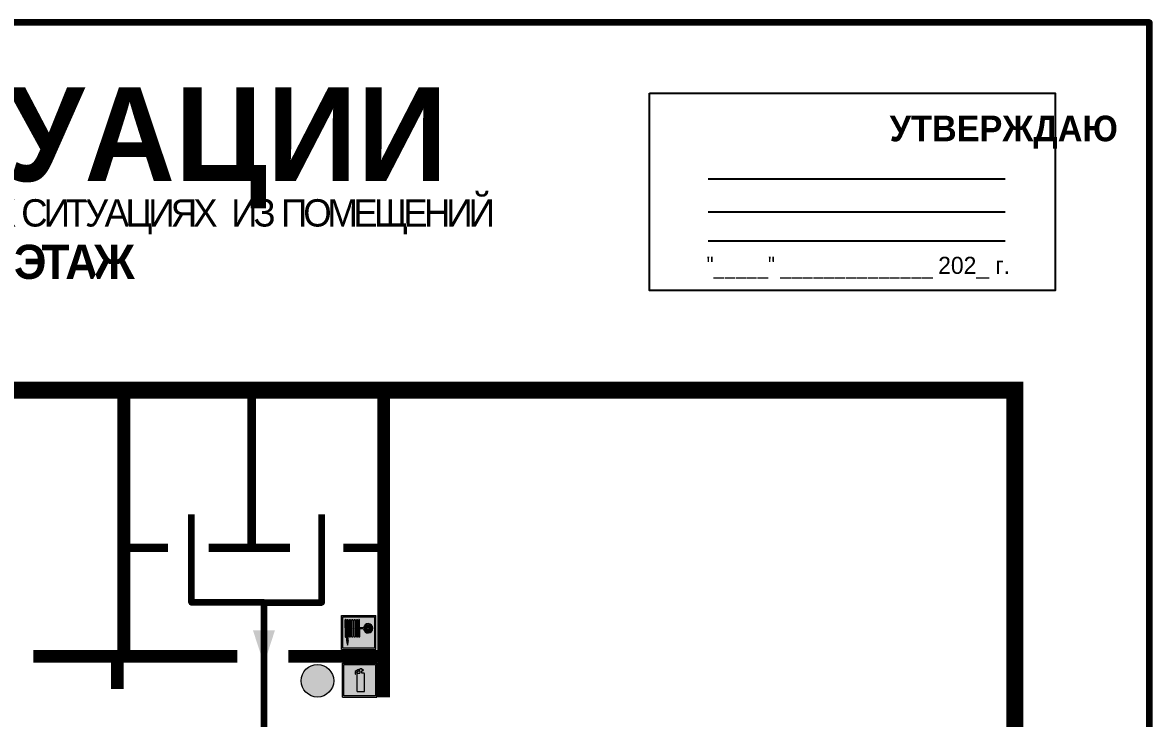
# Model space of a CAD drawing. Header units: millimetres. Extents: x 13114 to 67229, y 22859 to 38520.
# Drawn here: x 35486 to 35749.8, y 25708.1 to 25871.1 of the extents above; entities that cross this region are included whole.
import ezdxf

# ---------------------------------------------------------------- set-up
doc = ezdxf.new("R2010")
doc.units = ezdxf.units.MM
doc.layers.add('План_Штампы', color=7, linetype='Continuous')
doc.styles.add('обычный', font='arial.ttf')

# ---------------------------------------------------------------- blocks, each defined once
blk = doc.blocks.new('A$C37112FD5')
at = {"true_color": 0xf5f5ff}
h = blk.add_hatch(color=7, dxfattribs=at)
h.dxf.hatch_style = 1
h.paths.add_polyline_path([(12.8, -7.4), (0, -7.4), (0, -20.2), (12.8, -20.2)])
h.paths.add_polyline_path([(12.29, -7.91), (12.29, -19.69), (0.51, -19.69), (0.51, -7.91)], flags=16)
h.paths.add_polyline_path([(4.98, -9.04, -0.42597), (5.17, -9.22), (5.17, -12.25), (5.17, -15.29, -0.432244), (4.98, -15.47), (4.83, -15.47, -0.42597), (4.64, -15.29), (4.64, -12.25), (4.64, -9.22, -0.432244), (4.83, -9.04)], flags=0)
h.paths.add_polyline_path([(4.28, -9.22), (4.28, -12.25), (4.28, -15.29, -0.432244), (4.09, -15.47), (3.94, -15.47, -0.42597), (3.75, -15.29), (3.75, -12.25), (3.75, -9.22, -0.432244), (3.94, -9.04), (4.09, -9.04, -0.42597)], flags=0)
h.paths.add_polyline_path([(5.72, -9.04), (5.87, -9.04, -0.42597), (6.06, -9.22), (6.06, -12.25), (6.06, -15.29, -0.432244), (5.87, -15.47), (5.72, -15.47, -0.42597), (5.53, -15.29), (5.53, -12.25), (5.53, -9.22, -0.432244)], flags=0)
h.paths.add_polyline_path([(6.42, -8.9), (6.5, -8.9, -0.42597), (6.69, -9.08), (6.69, -12.03), (8.21, -12.03, -15.824349), (8.21, -12.47), (6.69, -12.47), (6.69, -15.42, -0.432244), (6.5, -15.6), (6.42, -15.6)], flags=0)
h.paths.add_polyline_path([(3.39, -9.22), (3.39, -12.25), (3.39, -15.29, -0.432244), (3.2, -15.47), (3.05, -15.47, -0.42597), (2.85, -15.29), (2.85, -12.25), (2.85, -9.22, -0.432244), (3.05, -9.04), (3.2, -9.04, -0.42597)], flags=0)
h.paths.add_polyline_path([(2.5, -9.22), (2.5, -16.71), (1.96, -16.71), (1.96, -9.22, -0.432244), (2.15, -9.04), (2.31, -9.04, -0.42597)], flags=0)
h.paths.add_polyline_path([(1.61, -8.9), (1.61, -15.6), (1.57, -15.6, -0.42597), (1.37, -15.42), (1.37, -12.03), (1.37, -9.09, -0.432244), (1.57, -8.9)], flags=0)
h.paths.add_polyline_path([(9.76, -10.81), (9.76, -12.03), (8.49, -12.03, -0.336371)], flags=0)
h.paths.add_polyline_path([(8.49, -12.47), (9.76, -12.47), (9.76, -13.7, -0.336371)], flags=0)
h.paths.add_polyline_path([(10.11, -10.81, -0.336371), (11.38, -12.03), (10.11, -12.03)], flags=0)
h.paths.add_polyline_path([(10.11, -12.47), (11.38, -12.47, -0.336371), (10.11, -13.7)], flags=0)
h.paths.add_polyline_path([(2.5, -16.84), (2.5, -17.05), (1.97, -17.05), (1.97, -16.84)], flags=0)
h.paths.add_polyline_path([(2.5, -17.24, -0.033778), (2.24, -18.6, -0.033778), (1.97, -17.24)], flags=0)
h = blk.add_hatch(color=242)
h.dxf.hatch_style = 1
h.paths.add_polyline_path([(12.29, -7.91), (0.51, -7.91), (0.51, -19.69), (12.29, -19.69)])
h.paths.add_polyline_path([(6.42, -15.6), (6.42, -8.9), (6.5, -8.9, -0.42597), (6.69, -9.08), (6.69, -12.03), (8.21, -12.03, -15.824349), (8.21, -12.47), (6.69, -12.47), (6.69, -15.42, -0.432244), (6.5, -15.6)], flags=16)
h.paths.add_polyline_path([(5.87, -15.47), (5.72, -15.47, -0.42597), (5.53, -15.29), (5.53, -12.25), (5.53, -9.22, -0.432244), (5.72, -9.04), (5.87, -9.04, -0.42597), (6.06, -9.22), (6.06, -12.25), (6.06, -15.29, -0.432244)], flags=16)
h.paths.add_polyline_path([(4.98, -15.47), (4.83, -15.47, -0.42597), (4.64, -15.29), (4.64, -12.25), (4.64, -9.22, -0.432244), (4.83, -9.04), (4.98, -9.04, -0.42597), (5.17, -9.22), (5.17, -12.25), (5.17, -15.29, -0.432244)], flags=16)
h.paths.add_polyline_path([(4.09, -15.47), (3.94, -15.47, -0.42597), (3.75, -15.29), (3.75, -12.25), (3.75, -9.22, -0.432244), (3.94, -9.04), (4.09, -9.04, -0.42597), (4.28, -9.22), (4.28, -12.25), (4.28, -15.29, -0.432244)], flags=16)
h.paths.add_polyline_path([(3.2, -15.47), (3.05, -15.47, -0.42597), (2.85, -15.29), (2.85, -12.25), (2.85, -9.22, -0.432244), (3.05, -9.04), (3.2, -9.04, -0.42597), (3.39, -9.22), (3.39, -12.25), (3.39, -15.29, -0.432244)], flags=16)
h.paths.add_polyline_path([(2.5, -17.05), (1.97, -17.05), (1.97, -16.84), (2.5, -16.84)], flags=16)
h.paths.add_polyline_path([(2.5, -17.24, -0.033778), (2.24, -18.6, -0.033778), (1.97, -17.24)], flags=16)
h.paths.add_polyline_path([(2.5, -16.71), (1.96, -16.71), (1.96, -9.22, -0.432244), (2.15, -9.04), (2.31, -9.04, -0.42597), (2.5, -9.22)], flags=16)
h.paths.add_polyline_path([(1.61, -15.6), (1.57, -15.6, -0.42597), (1.37, -15.42), (1.37, -12.03), (1.37, -9.09, -0.432244), (1.57, -8.9), (1.61, -8.9)], flags=16)
h.paths.add_polyline_path([(8.49, -12.47), (9.76, -12.47), (9.76, -13.7, -0.336371)], flags=0)
h.paths.add_polyline_path([(10.11, -13.7), (10.11, -12.47), (11.38, -12.47, -0.336371)], flags=0)
h.paths.add_polyline_path([(8.49, -12.03, -0.336371), (9.76, -10.81), (9.76, -12.03)], flags=0)
h.paths.add_polyline_path([(10.11, -12.03), (10.11, -10.81, -0.336371), (11.38, -12.03)], flags=0)
h = blk.add_hatch(color=7, dxfattribs=at)
h.dxf.hatch_style = 1
h.paths.add_polyline_path([(1.61, -8.9), (1.57, -8.9, 0.432244), (1.37, -9.09), (1.37, -12.03), (1.37, -15.42, 0.42597), (1.57, -15.6), (1.61, -15.6)])
h.paths.add_polyline_path([(2.5, -9.22, 0.42597), (2.31, -9.04), (2.15, -9.04, 0.432244), (1.96, -9.22), (1.96, -16.71), (2.5, -16.71)])
h.paths.add_polyline_path([(2.5, -16.84), (1.97, -16.84), (1.97, -17.05), (2.5, -17.05)])
h.paths.add_polyline_path([(2.5, -17.24), (1.97, -17.24, 0.033778), (2.24, -18.6, 0.033778)])
h.paths.add_polyline_path([(3.39, -12.25), (3.39, -9.22, 0.42597), (3.2, -9.04), (3.05, -9.04, 0.432244), (2.85, -9.22), (2.85, -12.25), (2.85, -15.29, 0.42597), (3.05, -15.47), (3.2, -15.47, 0.432244), (3.39, -15.29)])
h.paths.add_polyline_path([(4.28, -12.25), (4.28, -9.22, 0.42597), (4.09, -9.04), (3.94, -9.04, 0.432244), (3.75, -9.22), (3.75, -12.25), (3.75, -15.29, 0.42597), (3.94, -15.47), (4.09, -15.47, 0.432244), (4.28, -15.29)])
h.paths.add_polyline_path([(5.17, -12.25), (5.17, -9.22, 0.42597), (4.98, -9.04), (4.83, -9.04, 0.432244), (4.64, -9.22), (4.64, -12.25), (4.64, -15.29, 0.42597), (4.83, -15.47), (4.98, -15.47, 0.432244), (5.17, -15.29)])
h.paths.add_polyline_path([(6.06, -12.25), (6.06, -9.22, 0.42597), (5.87, -9.04), (5.72, -9.04, 0.432244), (5.53, -9.22), (5.53, -12.25), (5.53, -15.29, 0.42597), (5.72, -15.47), (5.87, -15.47, 0.432244), (6.06, -15.29)])
h.paths.add_polyline_path([(6.69, -12.47), (8.21, -12.47, 15.824349), (8.21, -12.03), (6.69, -12.03), (6.69, -9.08, 0.42597), (6.5, -8.9), (6.42, -8.9), (6.42, -15.6), (6.5, -15.6, 0.432244), (6.69, -15.42)])
h.paths.add_polyline_path([(8.49, -12.47), (9.76, -12.47), (9.76, -13.7, -0.336371)], flags=16)
h.paths.add_polyline_path([(8.49, -12.03, -0.336371), (9.76, -10.81), (9.76, -12.03)], flags=16)
h.paths.add_polyline_path([(10.11, -12.47), (11.38, -12.47, -0.336371), (10.11, -13.7)], flags=16)
h.paths.add_polyline_path([(10.11, -12.03), (10.11, -10.81, -0.336371), (11.38, -12.03)], flags=16)
h = blk.add_hatch(color=242)
h.dxf.hatch_style = 1
h.paths.add_polyline_path([(9.76, -10.81, 0.336371), (8.49, -12.03), (9.76, -12.03)])
h.paths.add_polyline_path([(10.11, -10.81), (10.11, -12.03), (11.38, -12.03, 0.336371)])
h.paths.add_polyline_path([(11.38, -12.47), (10.11, -12.47), (10.11, -13.7, 0.336371)])
h.paths.add_polyline_path([(9.76, -12.47), (8.49, -12.47, 0.336371), (9.76, -13.7)])
at = {"color": 242, "lineweight": 5}
for p, q in [((0, -20.2), (0, -7.4)), ((0, -7.4), (12.8, -7.4)), ((12.8, -20.2), (12.8, -7.4)), ((1.37, -12.03), (1.37, -9.08)), ((1.37, -12.03), (1.37, -15.42)), ((1.57, -8.9), (1.61, -8.9)), ((1.61, -8.9), (1.61, -15.6)), ((1.96, -16.71), (1.96, -9.22)), ((2.15, -9.04), (2.31, -9.04)), ((2.5, -16.71), (2.5, -9.22)), ((2.85, -12.25), (2.85, -9.22)), ((2.85, -12.25), (2.85, -15.29)), ((3.05, -9.04), (3.2, -9.04)), ((3.39, -12.25), (3.39, -9.22)), ((3.39, -12.25), (3.39, -15.29)), ((3.75, -12.25), (3.75, -9.22)), ((3.75, -12.25), (3.75, -15.29)), ((3.94, -9.04), (4.09, -9.04)), ((4.28, -12.25), (4.28, -9.22)), ((4.28, -12.25), (4.28, -15.29)), ((4.64, -12.25), (4.64, -9.22)), ((4.64, -12.25), (4.64, -15.29)), ((4.83, -9.04), (4.98, -9.04)), ((5.17, -12.25), (5.17, -9.22)), ((5.17, -12.25), (5.17, -15.29)), ((5.53, -12.25), (5.53, -9.22)), ((5.53, -12.25), (5.53, -15.29)), ((5.72, -9.04), (5.87, -9.04)), ((6.06, -12.25), (6.06, -9.22)), ((6.06, -12.25), (6.06, -15.29)), ((6.42, -8.9), (6.42, -15.6)), ((6.5, -8.9), (6.42, -8.9)), ((6.69, -12.03), (6.69, -9.08)), ((8.21, -12.03), (6.69, -12.03)), ((8.21, -12.47), (6.69, -12.47)), ((6.69, -12.47), (6.69, -15.42)), ((9.76, -12.03), (8.49, -12.03)), ((9.76, -12.47), (8.49, -12.47)), ((9.76, -10.81), (9.76, -12.03)), ((9.76, -12.47), (9.76, -13.7)), ((10.11, -10.81), (10.11, -12.03)), ((11.38, -12.03), (10.11, -12.03)), ((11.38, -12.47), (10.11, -12.47)), ((10.11, -12.47), (10.11, -13.7)), ((1.57, -15.6), (1.61, -15.6)), ((1.96, -16.71), (2.5, -16.71)), ((1.97, -16.84), (2.5, -16.84)), ((1.97, -17.05), (1.97, -16.84)), ((2.5, -16.84), (2.5, -17.05)), ((3.05, -15.47), (3.2, -15.47)), ((3.94, -15.47), (4.09, -15.47)), ((4.83, -15.47), (4.98, -15.47)), ((5.72, -15.47), (5.87, -15.47)), ((6.42, -15.6), (6.5, -15.6)), ((0, -20.2), (12.8, -20.2)), ((2.5, -17.05), (1.97, -17.05)), ((1.97, -17.24), (2.5, -17.24))]:
    blk.add_line(p, q, dxfattribs=at)
blk.add_lwpolyline([(0.51, -7.91), (12.29, -7.91), (12.29, -19.69), (0.51, -19.69)], close=True, dxfattribs=at)
for centre, radius, start, end in [((1.56, -9.09), 0.182, 87.1027, 180.6071), ((2.15, -9.22), 0.182, 87.1027, 180.6071), ((2.32, -9.22), 0.182, 359.3929, 92.8973), ((3.04, -9.22), 0.182, 87.1027, 180.6071), ((3.21, -9.22), 0.182, 359.3929, 92.8973), ((3.93, -9.22), 0.182, 87.1027, 180.6071), ((4.1, -9.22), 0.182, 359.3929, 92.8973), ((4.82, -9.22), 0.182, 87.1027, 180.6071), ((4.99, -9.22), 0.182, 359.3929, 92.8973), ((5.71, -9.22), 0.182, 87.1027, 180.6071), ((5.88, -9.22), 0.182, 359.3929, 92.8973), ((6.51, -9.09), 0.182, 359.3929, 92.8973), ((9.93, -12.25), 1.74, 187.2319, 172.7681), ((9.93, -12.25), 1.46, 96.9927, 171.3585), ((9.93, -12.25), 1.46, 188.6415, 263.0073), ((9.93, -12.25), 1.46, 8.6415, 83.0073), ((9.93, -12.25), 1.46, 276.9927, 351.3585), ((1.56, -15.42), 0.182, 179.3929, 272.8973), ((3.04, -15.29), 0.182, 179.3929, 272.8973), ((3.21, -15.29), 0.182, 267.1027, 0.6071), ((3.93, -15.29), 0.182, 179.3929, 272.8973), ((4.1, -15.29), 0.182, 267.1027, 0.6071), ((4.82, -15.29), 0.182, 179.3929, 272.8973), ((4.99, -15.29), 0.182, 267.1027, 0.6071), ((5.71, -15.29), 0.182, 179.3929, 272.8973), ((5.88, -15.29), 0.182, 267.1027, 0.6071), ((6.51, -15.42), 0.182, 267.1027, 0.6071), ((12.17, -15.98), 10.27, 187.041, 194.7793), ((-7.7, -15.98), 10.27, 345.2207, 352.959)]:
    blk.add_arc(centre, radius, start, end, dxfattribs=at)
blk = doc.blocks.new('A$C3AD82952')
at = {"true_color": 0xf5f5ff}
h = blk.add_hatch(color=7, dxfattribs=at)
h.dxf.hatch_style = 1
h.paths.add_polyline_path([(8.21, 8.73, 0.414214), (7.89, 9.05), (7.22, 9.05), (7.22, 9.92), (7.59, 9.92, 1), (7.57, 10.36), (7.22, 10.36), (7.22, 10.6), (6.43, 10.6), (6.43, 10.36), (6.01, 10.36), (4.74, 9.59), (4.74, 8.69), (4.98, 8.73), (4.98, 9.26), (6.12, 9.91), (6.43, 9.91), (6.43, 9.05), (5.76, 9.05, 0.414214), (5.44, 8.73), (5.44, 2.2), (8.21, 2.2)], flags=0)
h.paths.add_polyline_path([(12.8, 12.8), (0, 12.8), (0, 0), (12.8, 0)])
h.paths.add_polyline_path([(0.51, 12.29), (12.29, 12.29), (12.29, 0.51), (0.51, 0.51)], flags=16)
h.paths.add_polyline_path([(4.74, 9.59), (6.01, 10.36), (6.43, 10.36), (6.43, 10.6), (7.22, 10.6), (7.22, 10.36), (7.59, 10.36, -0.94586), (7.59, 9.92), (7.22, 9.92), (7.22, 9.05), (7.89, 9.05, -0.414214), (8.21, 8.73), (8.21, 2.2), (5.44, 2.2), (5.44, 8.73, -0.414214), (5.76, 9.05), (6.43, 9.05), (6.43, 9.91), (6.12, 9.91), (4.98, 9.26), (4.98, 8.73), (4.74, 8.69)], flags=0)
h = blk.add_hatch(color=242)
h.dxf.hatch_style = 1
h.paths.add_polyline_path([(12.29, 12.29), (0.51, 12.29), (0.51, 0.51), (12.29, 0.51)])
h.paths.add_polyline_path([(4.74, 8.69), (4.74, 9.59), (6.01, 10.36), (6.43, 10.36), (6.43, 10.6), (7.22, 10.6), (7.22, 10.36), (7.59, 10.36, -0.94586), (7.59, 9.92), (7.22, 9.92), (7.22, 9.05), (7.89, 9.05, -0.414214), (8.21, 8.73), (8.21, 2.2), (5.44, 2.2), (5.44, 8.73, -0.414214), (5.76, 9.05), (6.43, 9.05), (6.43, 9.91), (6.12, 9.91), (4.98, 9.26), (4.98, 8.73)], flags=16)
h = blk.add_hatch(color=7, dxfattribs=at)
h.dxf.hatch_style = 1
h.paths.add_polyline_path([(8.21, 8.73, 0.414214), (7.89, 9.05), (7.22, 9.05), (7.22, 9.92), (7.59, 9.92, 1), (7.57, 10.36), (7.22, 10.36), (7.22, 10.6), (6.43, 10.6), (6.43, 10.36), (6.01, 10.36), (4.74, 9.59), (4.74, 8.69), (4.98, 8.73), (4.98, 9.26), (6.12, 9.91), (6.43, 9.91), (6.43, 9.05), (5.76, 9.05, 0.414214), (5.44, 8.73), (5.44, 2.2), (8.21, 2.2)])
at = {"color": 242, "lineweight": 5}
for p, q in [((0, 0), (0, 12.8)), ((0, 12.8), (12.8, 12.8)), ((12.8, 0), (12.8, 12.8)), ((6.01, 10.36), (4.74, 9.59)), ((4.74, 9.59), (4.74, 8.69)), ((4.74, 8.69), (4.98, 8.73)), ((4.98, 9.26), (6.12, 9.91)), ((4.98, 8.73), (4.98, 9.26)), ((5.44, 2.2), (5.44, 8.73)), ((5.76, 9.05), (6.43, 9.05)), ((6.01, 10.36), (6.43, 10.36)), ((6.12, 9.91), (6.43, 9.91)), ((7.22, 10.6), (6.43, 10.6)), ((6.43, 10.6), (6.43, 10.36)), ((6.43, 9.91), (6.43, 9.05)), ((7.22, 10.36), (7.22, 10.6)), ((7.59, 10.36), (7.22, 10.36)), ((7.22, 9.05), (7.22, 9.92)), ((7.59, 9.92), (7.22, 9.92)), ((7.89, 9.05), (7.22, 9.05)), ((8.21, 2.2), (8.21, 8.73)), ((0, 0), (12.8, 0)), ((5.44, 2.2), (8.21, 2.2))]:
    blk.add_line(p, q, dxfattribs=at)
blk.add_lwpolyline([(0.51, 12.29), (12.29, 12.29), (12.29, 0.51), (0.51, 0.51)], close=True, dxfattribs=at)
for centre, radius, start, end in [((5.76, 8.73), 0.32, 90, 180), ((7.58, 10.14), 0.223, 273.1875, 86.8125), ((7.89, 8.73), 0.32, 0, 90)]:
    blk.add_arc(centre, radius, start, end, dxfattribs=at)
blk = doc.blocks.new('A$C7B8C2D5B')
at = {"lineweight": 0}
h = blk.add_hatch(color=5, dxfattribs=at)
h.dxf.hatch_style = 1
h.paths.add_polyline_path([(1.4, -3.02, 1), (-2.11, -3.02, 1)])
at = {"color": 5, "lineweight": 0}
blk.add_circle((-0.36, -3.02), 1.75, dxfattribs=at)

msp = doc.modelspace()

# ---------------------------------------------------------------- linework, layer by layer
at = {"color": 6, "lineweight": 100}
msp.add_lwpolyline([(35149.77, 25476.07), (35749.77, 25476.07), (35749.77, 25871.07), (35149.77, 25871.07)], close=True, dxfattribs=at)
msp.add_lwpolyline([(35632.71, 25854.52), (35727.72, 25854.52), (35727.72, 25808.31), (35632.71, 25808.31)], close=True)
for points in [[(35646.46, 25834.47), (35715.99, 25834.47)], [(35646.46, 25826.71), (35715.99, 25826.71)], [(35646.46, 25819.92), (35715.99, 25819.92)]]:
    msp.add_lwpolyline(points)
at = {"lineweight": 0}
for points, const_width in [([(35252.68, 25625.9), (35184.72, 25625.9), (35184.72, 25784.98), (35718.23, 25784.98), (35718.23, 25625.9), (35709.87, 25625.9)], 4), ([(35509.66, 25722.64), (35509.66, 25784.73)], 3), ([(35548.22, 25722.64), (35570.48, 25722.64), (35570.48, 25713.02), (35570.48, 25783.43)], 3), ([(35488.46, 25722.64), (35536.21, 25722.64)], 3), ([(35508.16, 25722.64), (35508.16, 25714.98)], 3)]:
    msp.add_lwpolyline(points, dxfattribs=dict(at, const_width=const_width))
at = {"lineweight": 100, "const_width": 2}
for points in [[(35539.58, 25748.06), (35539.58, 25784.29)], [(35510.4, 25748.06), (35520.04, 25748.06)], [(35529.56, 25748.06), (35548.59, 25748.06)], [(35561.08, 25748.06), (35570.03, 25748.06)]]:
    msp.add_lwpolyline(points, dxfattribs=at)
at = {"color": 126, "lineweight": 100, "true_color": 0x008754}
for points in [[(35542.52, 25735.21), (35525.54, 25735.21), (35525.54, 25755.88)], [(35542.52, 25735.21), (35556.06, 25735.21), (35556.06, 25755.88)], [(35542.52, 25702.04), (35542.52, 25735.21)]]:
    msp.add_lwpolyline(points, dxfattribs=at)
at = {"layer": 'План_Штампы', "color": 126, "true_color": 0x008754}
msp.add_solid([(35539.9, 25728.71), (35545.04, 25728.7), (35542.49, 25720.82)], dxfattribs=at)

# ---------------------------------------------------------------- block references
for name, p, xscale, yscale, zscale in [('A$C37112FD5', (35560.65, 25736.86), 0.6249984004534781, 0.6249984004534781, 0.6249984004534781), ('A$C7B8C2D5B', (35555.78, 25723.49), 2.177419353276491, 2.177419353276491, 2.177419353276491), ('A$C3AD82952', (35560.89, 25713.06), 0.625, 0.625, 0.625)]:
    msp.add_blockref(name, p, dxfattribs=dict(xscale=xscale, yscale=yscale, zscale=zscale))

# ---------------------------------------------------------------- texts
at = {"lineweight": 0, "style": 'обычный'}
for s, insert, char_height, width, attachment_point in [('{\\fProxima Nova Rg|b1|i0|c204|p2;ПЛАН ЭВАКУАЦИИ}', (35308.29, 25855.93), 22, 493.8901, 1), ('\\pi-18,l18,t18;{\\fProxima Nova Rg|b1|i0|c204|p2;УТВЕРЖДАЮ\\H1.1997x; }', (35715.66, 25845.39), 6, 126.6484, 5), ('{\\fArial Narrow|b0|i0|c204|p34;"_____" ______________ \\fProxima Nova Rg|b0|i0|c204|p2;202_ г. }', (35681.62, 25813.63), 4, 78.6503, 5)]:
    msp.add_mtext(s, dxfattribs=dict(at, insert=insert, char_height=char_height, width=width, attachment_point=attachment_point))
at = {"color": 0, "lineweight": 0, "insert": (35458.16, 25829.87), "char_height": 8, "width": 449.2158, "attachment_point": 5, "style": 'обычный'}
msp.add_mtext('{\\fArial Black|b1|i0|c204|p34;\\H2x;\\T0.85;  \\fArial Narrow|b0|i0|c204|p34;\\H0.8x;\\W0.9;\\P\\fProxima Nova Rg|b0|i0|c204|p2;\\H0.5x;\\W1;\\C256;ПРИ ПОЖАРЕ  ИЛИ ДРУГИХ ЧРЕЗВЫЧАЙНЫХ СИТУАЦИЯХ  ИЗ ПОМЕЩЕНИЙ \\fProxima Nova Rg|b1|i0|c204|p2;\\H1.25x;\\P ЖДО ТЦ : АБК  3 ЭТАЖ}', dxfattribs=at)

doc.saveas('drawing.dxf')
